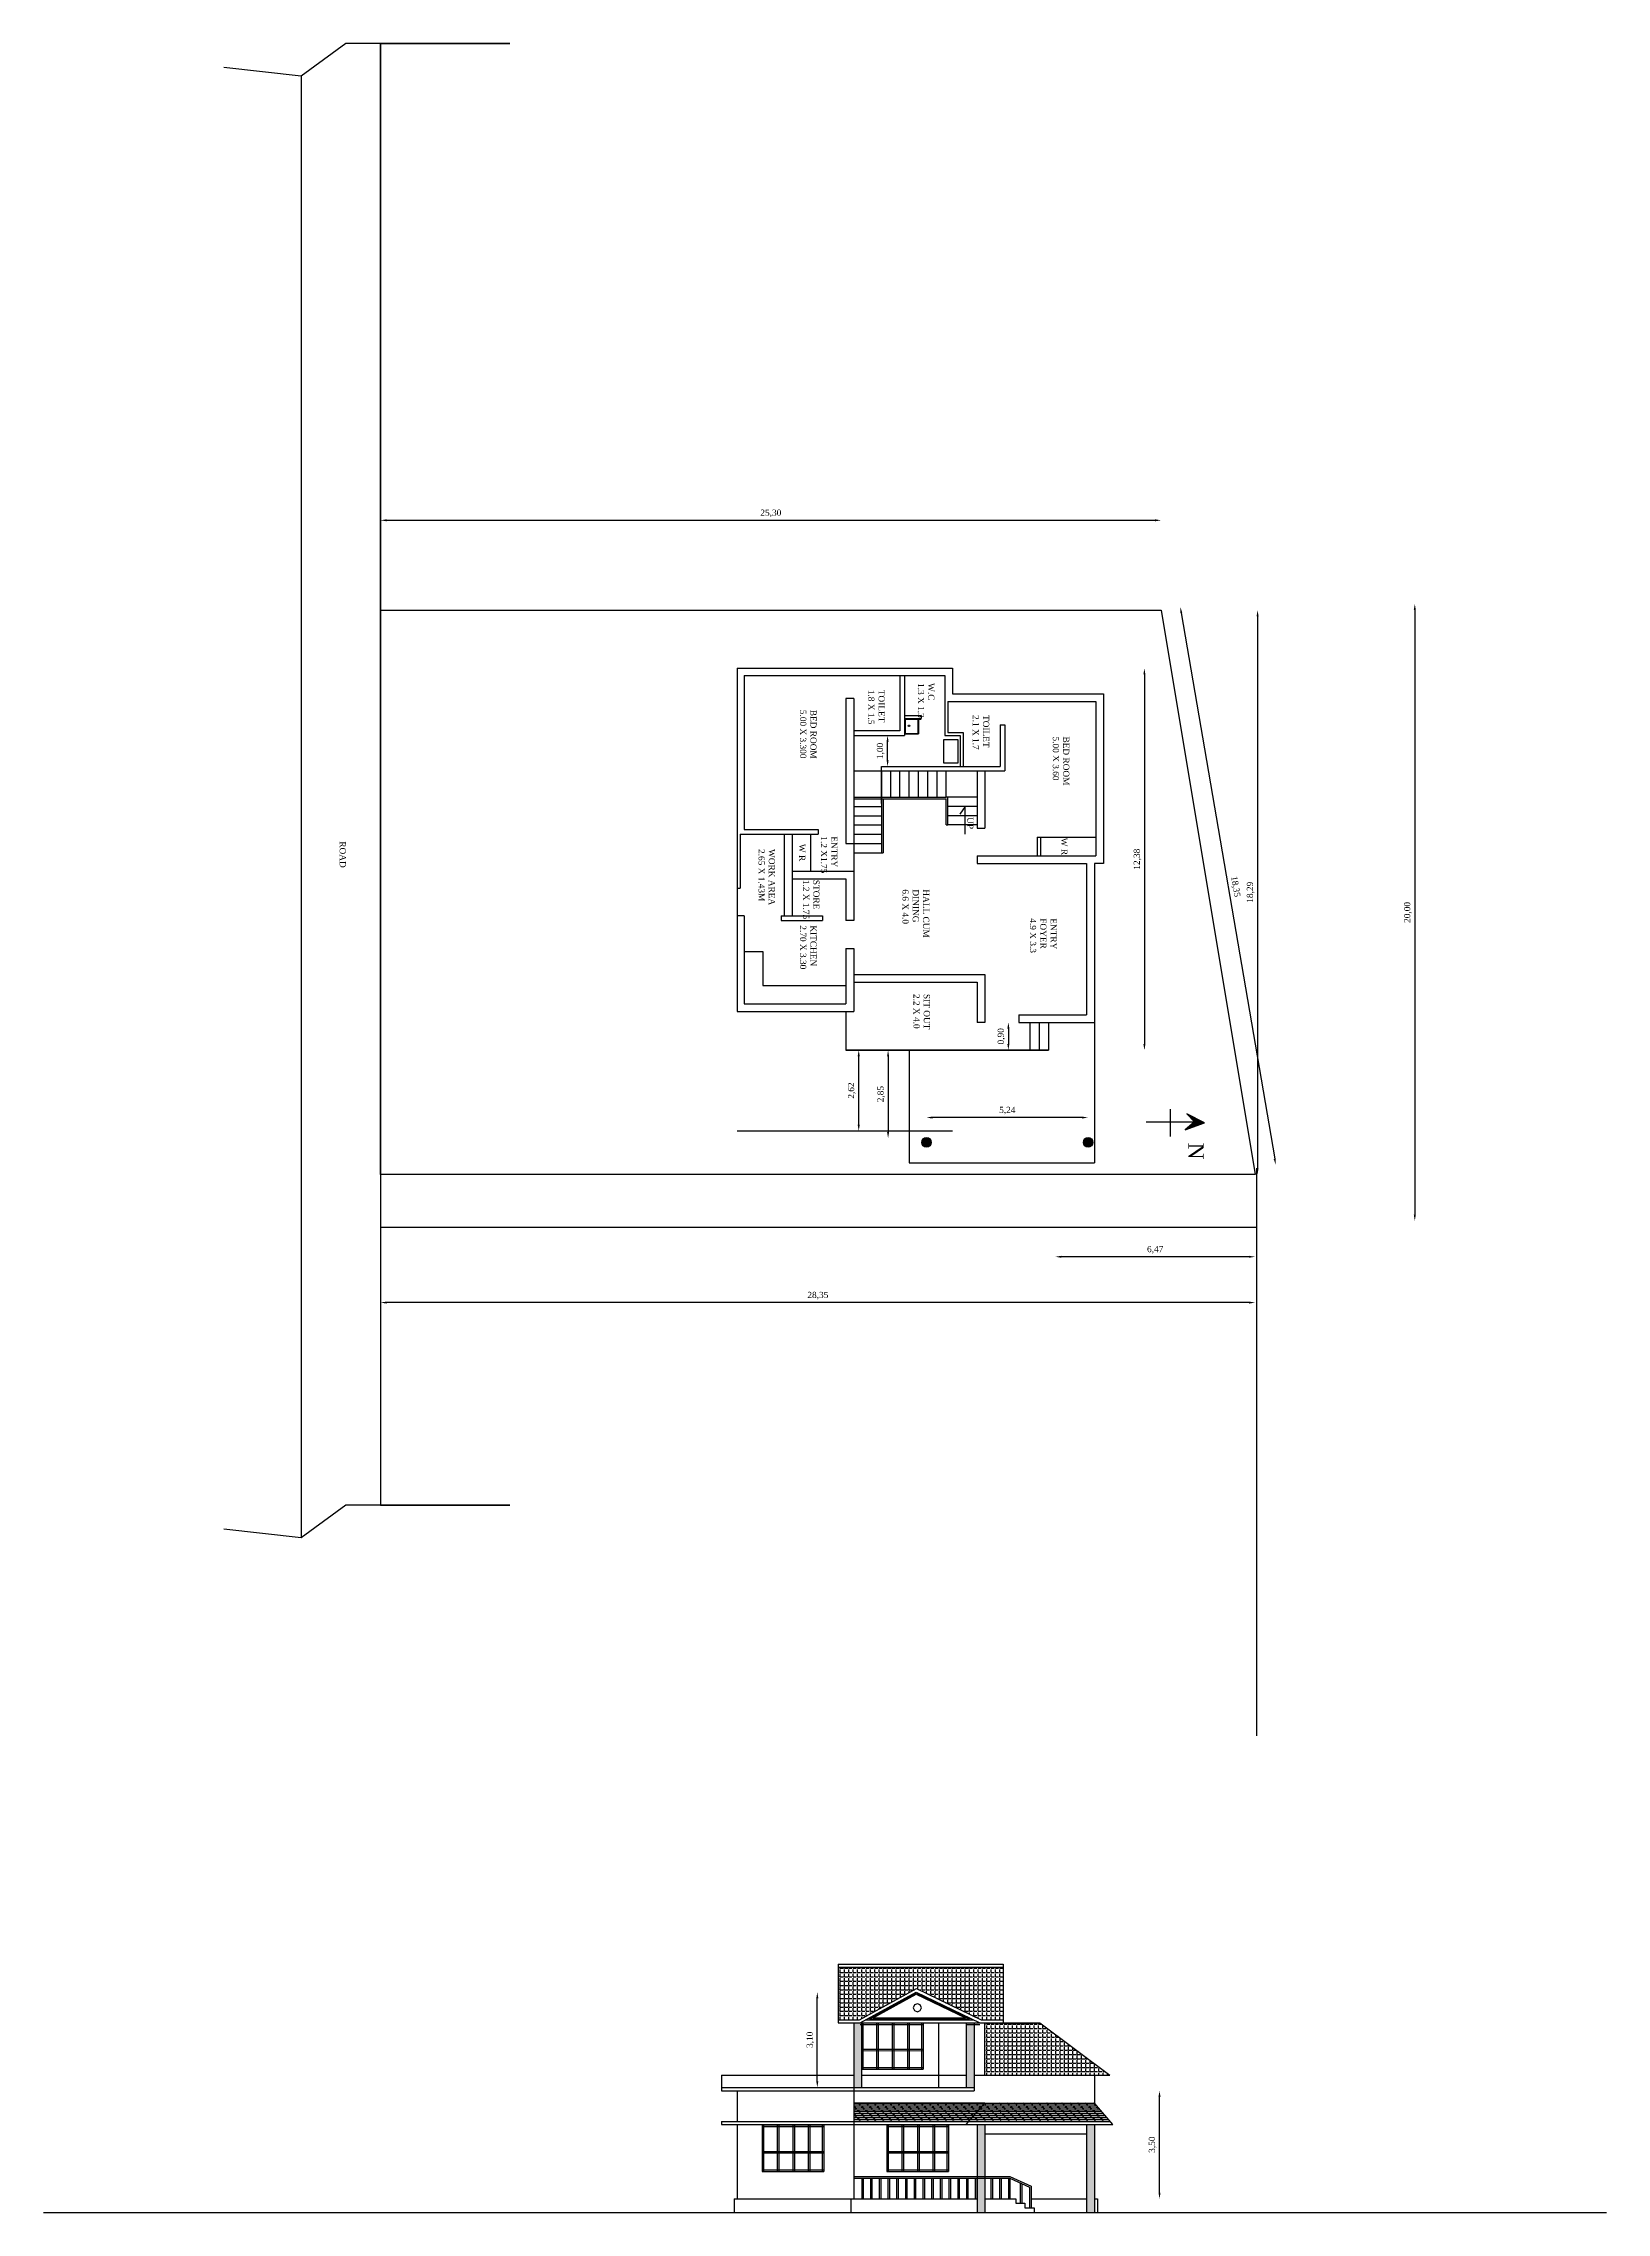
# Model space of a CAD drawing. Header units: millimetres. Extents: x -11 to 80, y 143 to 258.
# Drawn here: x 29.1 to 79.7, y 142.6 to 213 of the extents above; entities that cross this region are included whole.
import ezdxf

# ---------------------------------------------------------------- set-up
doc = ezdxf.new("R2010")
doc.units = ezdxf.units.MM
doc.styles.get("Standard").update_dxf_attribs({"font": 'times.ttf'})
doc.dimstyles.new('ISO-25', dxfattribs={"dimtxt": 0.2, "dimasz": 0.2, "dimexe": 1.25, "dimexo": 0.625, "dimgap": 0.1, "dimtad": 1, "dimzin": 1, "dimtxsty": 'Standard', "dimcen": 2.5, "dimse1": 1, "dimse2": 1, "dimazin": 0, "dimtfac": 1, "dimtmove": 0, "dimatfit": 3, "dimfxl": 0, "dimarcsym": 0})
pattern_1 = [(0, (0, 11.5705), (0, 0.1397), [0.1016, -0.0381]), (90, (0, 11.5705), (-0.1397, 9e-18), [0.1016, -0.0381])]

# ---------------------------------------------------------------- blocks, each defined once
blk = doc.blocks.new('*D47')
at = {"color": 0, "lineweight": -2}
blk.add_line((73.526, 194.596), (73.526, 174.996), dxfattribs=at)
at = {"color": 0}
for points in [[(73.493, 194.596), (73.56, 194.596), (73.526, 194.796)], [(73.493, 174.996), (73.56, 174.996), (73.526, 174.796)]]:
    blk.add_solid(points, dxfattribs=at)
at = {"layer": 'Defpoints', "color": 0}
for p in [(60.241, 194.796), (63.334, 174.796), (73.526, 174.796)]:
    blk.add_point(p, dxfattribs=at)
at = {"color": 0, "insert": (73.302, 184.796), "char_height": 0.2, "attachment_point": 5, "rotation": 90}
blk.add_mtext('20,00', dxfattribs=at)
blk = doc.blocks.new('*D46')
at = {"color": 0, "lineweight": -2}
blk.add_line((55.502, 177.912), (55.502, 180.132), dxfattribs=at)
at = {"color": 0}
for points in [[(55.468, 180.132), (55.535, 180.132), (55.502, 180.332)], [(55.468, 177.912), (55.535, 177.912), (55.502, 177.712)]]:
    blk.add_solid(points, dxfattribs=at)
at = {"layer": 'Defpoints', "color": 0}
for p in [(55.502, 180.332), (61.652, 180.332), (58.539, 177.712)]:
    blk.add_point(p, dxfattribs=at)
at = {"color": 0, "insert": (55.277, 179.022), "char_height": 0.2, "attachment_point": 5, "rotation": 90}
blk.add_mtext('2,62', dxfattribs=at)
blk = doc.blocks.new('*D45')
at = {"color": 0, "lineweight": -2}
blk.add_line((40.203, 197.508), (65.103, 197.508), dxfattribs=at)
at = {"color": 0}
for points in [[(40.203, 197.542), (40.203, 197.475), (40.003, 197.508)], [(65.103, 197.542), (65.103, 197.475), (65.303, 197.508)]]:
    blk.add_solid(points, dxfattribs=at)
at = {"layer": 'Defpoints', "color": 0}
for p in [(65.303, 197.508), (40.003, 194.596), (65.303, 194.596)]:
    blk.add_point(p, dxfattribs=at)
at = {"color": 0, "insert": (52.653, 197.733), "char_height": 0.2, "attachment_point": 5}
blk.add_mtext('25,30', dxfattribs=at)
blk = doc.blocks.new('*D44')
at = {"color": 0, "lineweight": -2}
blk.add_line((68.153, 172.149), (40.203, 172.149), dxfattribs=at)
at = {"color": 0}
for points in [[(40.203, 172.183), (40.203, 172.116), (40.003, 172.149)], [(68.153, 172.183), (68.153, 172.116), (68.353, 172.149)]]:
    blk.add_solid(points, dxfattribs=at)
at = {"layer": 'Defpoints', "color": 0}
for p in [(40.003, 176.306), (68.353, 176.306), (40.003, 172.149)]:
    blk.add_point(p, dxfattribs=at)
at = {"color": 0, "insert": (54.178, 172.374), "char_height": 0.2, "attachment_point": 5}
blk.add_mtext('28,35', dxfattribs=at)
blk = doc.blocks.new('*D43')
at = {"color": 0, "lineweight": -2}
blk.add_line((65.958, 194.505), (68.984, 176.809), dxfattribs=at)
at = {"color": 0}
for points in [[(65.991, 194.51), (65.925, 194.499), (65.924, 194.702)], [(69.017, 176.815), (68.951, 176.803), (69.018, 176.612)]]:
    blk.add_solid(points, dxfattribs=at)
at = {"layer": 'Defpoints', "color": 0}
for p in [(65.303, 194.596), (68.397, 176.506), (69.018, 176.612)]:
    blk.add_point(p, dxfattribs=at)
at = {"color": 0, "insert": (67.703, 185.632), "char_height": 0.2, "attachment_point": 5, "rotation": 279.70383}
blk.add_mtext('18,35', dxfattribs=at)
blk = doc.blocks.new('*D38')
at = {"color": 0, "lineweight": -2}
blk.add_line((68.148, 173.635), (62.074, 173.635), dxfattribs=at)
at = {"color": 0}
for points in [[(62.074, 173.668), (62.074, 173.601), (61.874, 173.635)], [(68.148, 173.668), (68.148, 173.601), (68.348, 173.635)]]:
    blk.add_solid(points, dxfattribs=at)
at = {"layer": 'Defpoints', "color": 0}
for p in [(61.874, 176.213), (68.348, 176.213), (61.874, 173.635)]:
    blk.add_point(p, dxfattribs=at)
at = {"color": 0, "insert": (65.111, 173.859), "char_height": 0.2, "attachment_point": 5}
blk.add_mtext('6,47', dxfattribs=at)
blk = doc.blocks.new('*D37')
at = {"color": 0, "lineweight": -2}
blk.add_line((62.737, 178.147), (57.899, 178.147), dxfattribs=at)
at = {"color": 0}
for points in [[(57.899, 178.181), (57.899, 178.114), (57.699, 178.147)], [(62.737, 178.181), (62.737, 178.114), (62.937, 178.147)]]:
    blk.add_solid(points, dxfattribs=at)
at = {"layer": 'Defpoints', "color": 0}
for p in [(57.699, 178.147), (57.699, 177.344), (62.937, 177.344)]:
    blk.add_point(p, dxfattribs=at)
at = {"color": 0, "insert": (60.318, 178.372), "char_height": 0.2, "attachment_point": 5}
blk.add_mtext('5,24', dxfattribs=at)
blk = doc.blocks.new('*D36')
at = {"color": 0, "lineweight": -2}
blk.add_line((68.43, 194.396), (68.43, 176.506), dxfattribs=at)
at = {"color": 0}
for points in [[(68.397, 194.396), (68.463, 194.396), (68.43, 194.596)], [(68.397, 176.506), (68.463, 176.506), (68.43, 176.306)]]:
    blk.add_solid(points, dxfattribs=at)
at = {"layer": 'Defpoints', "color": 0}
for p in [(65.303, 194.596), (68.353, 176.306), (68.43, 176.306)]:
    blk.add_point(p, dxfattribs=at)
at = {"color": 0, "insert": (68.205, 185.451), "char_height": 0.2, "attachment_point": 5, "rotation": 90}
blk.add_mtext('18,29', dxfattribs=at)
blk = doc.blocks.new('*D35')
at = {"color": 0, "lineweight": -2}
blk.add_line((64.761, 192.512), (64.761, 180.532), dxfattribs=at)
at = {"color": 0}
for points in [[(64.728, 192.512), (64.795, 192.512), (64.761, 192.712)], [(64.728, 180.532), (64.795, 180.532), (64.761, 180.332)]]:
    blk.add_solid(points, dxfattribs=at)
at = {"layer": 'Defpoints', "color": 0}
for p in [(58.539, 192.712), (55.089, 180.332), (64.761, 180.332)]:
    blk.add_point(p, dxfattribs=at)
at = {"color": 0, "insert": (64.537, 186.522), "char_height": 0.2, "attachment_point": 5, "rotation": 90}
blk.add_mtext('12,38', dxfattribs=at)
blk = doc.blocks.new('*D34')
at = {"color": 0, "lineweight": -2}
blk.add_line((56.453, 180.132), (56.453, 177.682), dxfattribs=at)
at = {"color": 0}
for points in [[(56.42, 180.132), (56.487, 180.132), (56.453, 180.332)], [(56.42, 177.682), (56.487, 177.682), (56.453, 177.482)]]:
    blk.add_solid(points, dxfattribs=at)
at = {"layer": 'Defpoints', "color": 0}
for p in [(57.139, 180.332), (56.453, 177.482), (57.139, 177.482)]:
    blk.add_point(p, dxfattribs=at)
at = {"color": 0, "insert": (56.229, 178.907), "char_height": 0.2, "attachment_point": 5, "rotation": 90}
blk.add_mtext('2,85', dxfattribs=at)
blk = doc.blocks.new('*D33')
at = {"color": 0, "lineweight": -2}
blk.add_line((60.353, 181.032), (60.353, 180.532), dxfattribs=at)
at = {"color": 0}
for points in [[(60.319, 181.032), (60.386, 181.032), (60.353, 181.232)], [(60.319, 180.532), (60.386, 180.532), (60.353, 180.332)]]:
    blk.add_solid(points, dxfattribs=at)
at = {"layer": 'Defpoints', "color": 0}
for p in [(60.689, 181.232), (60.353, 180.332), (61.052, 180.332)]:
    blk.add_point(p, dxfattribs=at)
at = {"color": 0, "insert": (60.128, 180.782), "char_height": 0.2, "attachment_point": 5, "rotation": 90}
blk.add_mtext('0,90', dxfattribs=at)
blk = doc.blocks.new('*D32')
at = {"color": 0, "lineweight": -2}
blk.add_line((56.437, 189.732), (56.437, 190.332), dxfattribs=at)
at = {"color": 0}
for points in [[(56.404, 190.332), (56.471, 190.332), (56.437, 190.532)], [(56.404, 189.732), (56.471, 189.732), (56.437, 189.532)]]:
    blk.add_solid(points, dxfattribs=at)
at = {"layer": 'Defpoints', "color": 0}
for p in [(56.437, 190.532), (56.989, 190.532), (56.239, 189.532)]:
    blk.add_point(p, dxfattribs=at)
at = {"color": 0, "insert": (56.213, 190.032), "char_height": 0.2, "attachment_point": 5, "rotation": 90}
blk.add_mtext('1,00', dxfattribs=at)
blk = doc.blocks.new('*D48')
at = {"color": 0, "lineweight": -2}
blk.add_line((65.252, 143.301), (65.252, 146.401), dxfattribs=at)
at = {"color": 0}
for points in [[(65.218, 146.401), (65.285, 146.401), (65.252, 146.601)], [(65.218, 143.301), (65.285, 143.301), (65.252, 143.101)]]:
    blk.add_solid(points, dxfattribs=at)
at = {"layer": 'Defpoints', "color": 0}
for p in [(63.139, 146.601), (65.252, 146.601), (63.139, 143.101)]:
    blk.add_point(p, dxfattribs=at)
at = {"color": 0, "insert": (65.027, 144.851), "char_height": 0.2, "attachment_point": 5, "rotation": 90}
blk.add_mtext('3,50', dxfattribs=at)
blk = doc.blocks.new('*D49')
at = {"color": 0, "lineweight": -2}
blk.add_line((54.159, 146.901), (54.159, 149.601), dxfattribs=at)
at = {"color": 0}
for points in [[(54.126, 149.601), (54.192, 149.601), (54.159, 149.801)], [(54.126, 146.901), (54.192, 146.901), (54.159, 146.701)]]:
    blk.add_solid(points, dxfattribs=at)
at = {"layer": 'Defpoints', "color": 0}
for p in [(54.159, 149.801), (54.839, 149.801), (55.339, 146.701)]:
    blk.add_point(p, dxfattribs=at)
at = {"color": 0, "insert": (53.935, 148.251), "char_height": 0.2, "attachment_point": 5, "rotation": 90}
blk.add_mtext('3,10', dxfattribs=at)

msp = doc.modelspace()

# ---------------------------------------------------------------- hatches: boundary and pattern name
for points in [[(66.712, 177.977), (66.138, 178.265), (66.382, 178.006), (66.08, 177.748)], [(57.699, 177.191, 0.789139), (57.768, 177.482), (57.629, 177.482, 0.789139)], [(62.937, 177.191, 0.789139), (63.007, 177.482), (62.868, 177.482, 0.789139)]]:
    msp.add_hatch(color=1).paths.add_polyline_path(points)
h = msp.add_hatch()
h.set_pattern_fill('ANGLE', color=1, scale=0.02, style=0)
h.set_pattern_definition(pattern_1)
h.paths.add_polyline_path([(57.374, 149.911), (59.466, 148.901), (60.189, 148.901), (60.189, 150.601), (54.839, 150.601), (54.839, 148.901), (55.522, 148.901)])
h = msp.add_hatch(color=1)
h.paths.add_polyline_path([(55.339, 146.701), (55.589, 146.701), (55.589, 148.223), (55.589, 148.801), (55.548, 148.801), (55.339, 148.801), (55.339, 148.223)])
h.paths.add_polyline_path([(59.239, 148.801), (58.989, 148.801), (58.989, 146.701), (59.239, 146.701)])
h.paths.add_polyline_path([(59.589, 145.501), (59.339, 145.501), (59.339, 142.651), (59.589, 142.651)])
h.paths.add_polyline_path([(63.139, 145.501), (62.889, 145.501), (62.889, 142.651), (63.139, 142.651)])
h = msp.add_hatch()
h.set_pattern_fill('ANGLE', color=1, scale=0.02, style=0)
h.set_pattern_definition(pattern_1)
h.paths.add_polyline_path([(63.639, 147.101), (61.374, 148.801), (59.589, 148.801), (59.589, 147.101)])
h = msp.add_hatch()
h.set_pattern_fill('CORK', color=1, scale=0.02, style=0)
h.set_pattern_definition([(0, (0, 0), (0, 0.0635), []), (135, (0.03175, -0.03175), (-0.12700005, -0.12700005), [0.0898026, -0.0898026]), (135, (0.04763, -0.03175), (-0.12700005, -0.12700005), [0.0898026, -0.0898026]), (135, (0.0635, -0.03175), (-0.12700005, -0.12700005), [0.0898026, -0.0898026])])
h.paths.add_polyline_path([(59.589, 146.201), (55.339, 146.201), (55.339, 145.601), (59.074, 145.601)])
h.paths.add_polyline_path([(63.139, 146.201), (59.589, 146.201), (59.074, 145.601), (63.653, 145.601)])

# ---------------------------------------------------------------- linework, layer by layer
at = {"color": 1}
for p, q in [((38.873, 212.968), (37.428, 211.904)), ((44.195, 212.968), (38.873, 212.968)), ((40.003, 212.968), (44.195, 212.968)), ((40.003, 212.968), (40.003, 165.583)), ((40.003, 194.596), (40.003, 212.968)), ((37.428, 211.904), (34.919, 212.19)), ((37.428, 211.904), (37.428, 164.519)), ((40.003, 176.306), (40.003, 194.596)), ((40.003, 194.596), (65.303, 194.596)), ((65.303, 194.596), (68.353, 176.306)), ((51.559, 192.712), (58.539, 192.712)), ((51.559, 192.712), (51.559, 181.582)), ((58.539, 192.712), (58.539, 191.882)), ((51.789, 192.482), (51.789, 187.482)), ((51.789, 192.482), (51.789, 187.482)), ((51.789, 192.482), (58.289, 192.482)), ((56.839, 192.482), (56.839, 190.682)), ((56.989, 192.482), (56.989, 190.532)), ((58.289, 192.482), (58.289, 190.532)), ((55.339, 191.732), (55.089, 191.732)), ((55.089, 191.732), (55.089, 187.032)), ((55.339, 191.732), (55.339, 184.532)), ((58.389, 191.632), (58.389, 190.632)), ((58.389, 191.632), (63.189, 191.632)), ((58.539, 191.882), (63.439, 191.882)), ((63.189, 191.632), (63.189, 186.632)), ((63.439, 191.882), (63.439, 186.382)), ((56.839, 190.682), (55.339, 190.682)), ((56.989, 191.182), (57.529, 191.182)), ((56.989, 191.082), (57.529, 191.082)), ((56.989, 191.062), (57.529, 191.062)), ((56.989, 190.602), (57.419, 190.602)), ((56.989, 190.582), (57.439, 190.582)), ((57.009, 191.062), (57.009, 190.602)), ((57.419, 191.062), (57.419, 190.602)), ((57.439, 191.062), (57.439, 190.582)), ((57.529, 191.182), (57.529, 191.082)), ((57.529, 191.182), (57.529, 191.082)), ((58.389, 190.632), (58.889, 190.632)), ((58.889, 190.632), (58.889, 189.532)), ((60.089, 190.878), (60.239, 190.878)), ((60.089, 190.878), (60.089, 189.722)), ((60.239, 190.878), (60.239, 189.722)), ((55.339, 190.532), (56.989, 190.532)), ((58.289, 190.532), (58.789, 190.532)), ((58.789, 190.532), (58.789, 189.532)), ((55.339, 189.382), (59.339, 189.382)), ((56.239, 189.382), (56.239, 189.532)), ((56.239, 189.532), (59.339, 189.532)), ((56.239, 188.332), (56.239, 189.382)), ((56.239, 189.382), (56.239, 186.732)), ((56.539, 188.532), (56.539, 189.382)), ((56.839, 188.532), (56.839, 189.382)), ((57.139, 188.532), (57.139, 189.382)), ((57.439, 188.532), (57.439, 189.382)), ((57.739, 188.532), (57.739, 189.382)), ((58.039, 188.532), (58.039, 189.382)), ((58.289, 189.382), (60.239, 189.382)), ((58.339, 188.532), (58.339, 189.382)), ((58.339, 189.26), (58.339, 189.26)), ((58.439, 189.532), (60.089, 189.532)), ((59.339, 189.382), (59.339, 187.532)), ((59.589, 189.382), (59.589, 187.532)), ((60.089, 189.722), (60.089, 189.532)), ((60.239, 189.722), (60.239, 189.382)), ((60.239, 189.722), (60.239, 189.382)), ((55.339, 188.532), (58.339, 188.532)), ((55.339, 188.482), (58.339, 188.482)), ((55.339, 188.482), (58.339, 188.482)), ((56.289, 188.482), (56.289, 186.732)), ((59.339, 188.532), (58.339, 188.532)), ((58.339, 187.632), (58.339, 188.482)), ((58.389, 187.632), (58.389, 188.532)), ((55.339, 188.232), (56.239, 188.232)), ((55.339, 187.932), (56.239, 187.932)), ((59.339, 188.232), (58.389, 188.232)), ((59.339, 187.932), (58.389, 187.932)), ((58.953, 188.227), (58.781, 187.977)), ((58.953, 187.336), (58.953, 188.243)), ((51.659, 187.332), (51.659, 185.582)), ((51.659, 187.332), (54.189, 187.332)), ((51.789, 187.482), (54.189, 187.482)), ((53.089, 187.332), (53.089, 184.682)), ((53.339, 187.332), (53.339, 184.682)), ((53.939, 187.332), (53.939, 186.132)), ((54.189, 187.482), (54.189, 187.332)), ((55.339, 187.632), (56.239, 187.632)), ((55.339, 187.332), (56.239, 187.332)), ((58.339, 187.632), (58.389, 187.632)), ((59.339, 187.632), (58.389, 187.632)), ((59.339, 187.532), (59.589, 187.532)), ((61.289, 187.232), (61.289, 186.632)), ((61.289, 187.232), (63.189, 187.232)), ((61.389, 187.232), (61.389, 186.632)), ((55.089, 187.032), (55.339, 187.032)), ((55.339, 187.032), (56.239, 187.032)), ((55.339, 186.732), (56.289, 186.732)), ((59.339, 186.632), (59.339, 186.382)), ((59.339, 186.632), (63.189, 186.632)), ((59.339, 186.382), (62.889, 186.382)), ((62.889, 186.382), (62.889, 181.482)), ((63.439, 186.382), (63.139, 186.382)), ((63.139, 186.382), (63.139, 181.232)), ((53.339, 186.132), (55.339, 186.132)), ((53.339, 185.882), (55.089, 185.882)), ((55.089, 185.882), (55.089, 184.532)), ((51.559, 185.582), (51.659, 185.582)), ((51.559, 185.582), (51.659, 185.582)), ((51.789, 184.682), (51.559, 184.682)), ((51.789, 184.682), (51.789, 181.832)), ((51.789, 184.532), (51.789, 181.832)), ((52.989, 184.682), (52.989, 184.532)), ((52.989, 184.682), (54.329, 184.682)), ((52.989, 184.532), (54.329, 184.532)), ((53.339, 184.682), (54.329, 184.682)), ((54.329, 184.682), (54.329, 184.532)), ((55.339, 184.532), (55.089, 184.532)), ((51.789, 183.532), (52.389, 183.532)), ((52.389, 183.532), (52.389, 182.432)), ((55.089, 183.632), (55.089, 181.832)), ((55.089, 183.632), (55.339, 183.632)), ((55.339, 183.632), (55.339, 181.582)), ((52.389, 182.432), (55.089, 182.432)), ((55.339, 182.782), (59.589, 182.782)), ((55.339, 182.532), (59.339, 182.532)), ((59.339, 182.532), (59.339, 181.232)), ((59.589, 182.782), (59.589, 181.232)), ((51.559, 181.582), (55.339, 181.582)), ((51.789, 181.832), (55.089, 181.832)), ((55.089, 181.582), (55.089, 180.332)), ((60.689, 181.482), (60.689, 181.232)), ((60.689, 181.482), (62.889, 181.482)), ((59.589, 181.232), (59.339, 181.232)), ((60.689, 181.232), (63.139, 181.232)), ((61.052, 181.219), (61.052, 180.332)), ((61.352, 181.219), (61.352, 180.332)), ((61.652, 181.219), (61.652, 180.332)), ((63.139, 181.232), (63.139, 176.682)), ((55.089, 180.332), (61.652, 180.332)), ((61.652, 180.332), (55.089, 180.332)), ((57.139, 180.332), (57.139, 176.682)), ((66.365, 178.002), (64.824, 178.002)), ((65.594, 178.417), (65.594, 177.528)), ((66.382, 178.006), (66.08, 177.748)), ((66.08, 177.748), (66.712, 177.977)), ((66.138, 178.265), (66.382, 178.006)), ((66.712, 177.977), (66.138, 178.265)), ((51.559, 177.712), (58.539, 177.712)), ((57.139, 176.682), (63.139, 176.682)), ((57.139, 176.682), (63.139, 176.682)), ((68.397, 176.506), (68.397, 158.106)), ((68.353, 176.306), (40.003, 176.306)), ((40.003, 174.596), (68.397, 174.596)), ((38.873, 165.583), (37.428, 164.519)), ((44.195, 165.583), (38.873, 165.583)), ((40.003, 165.583), (44.195, 165.583)), ((37.428, 164.519), (34.919, 164.805)), ((54.839, 150.701), (60.189, 150.701)), ((54.839, 150.701), (54.839, 148.801)), ((54.839, 150.601), (60.189, 150.601)), ((60.189, 150.701), (60.189, 148.801)), ((54.839, 149.801), (54.839, 149.701)), ((55.522, 148.901), (57.374, 149.911)), ((55.548, 148.801), (57.367, 149.793)), ((57.367, 149.793), (59.43, 148.801)), ((57.374, 149.911), (59.466, 148.901)), ((60.189, 149.801), (60.189, 149.701)), ((55.849, 148.931), (57.368, 149.759)), ((55.966, 148.961), (57.369, 149.726)), ((57.368, 149.759), (59.091, 148.931)), ((57.369, 149.726), (58.959, 148.961)), ((54.839, 148.901), (55.522, 148.901)), ((54.839, 148.801), (55.548, 148.801)), ((55.339, 148.801), (55.339, 143.101)), ((55.339, 148.801), (55.339, 148.223)), ((55.548, 148.801), (59.43, 148.801)), ((55.548, 148.751), (57.589, 148.751)), ((55.589, 148.801), (55.589, 148.223)), ((55.631, 148.801), (55.631, 148.223)), ((55.731, 148.901), (59.222, 148.901)), ((55.849, 148.931), (59.091, 148.931)), ((55.966, 148.961), (58.959, 148.961)), ((56.081, 148.801), (56.081, 148.223)), ((56.131, 148.801), (56.131, 148.223)), ((56.588, 148.801), (56.588, 148.223)), ((56.638, 148.801), (56.638, 148.223)), ((57.086, 148.801), (57.086, 148.223)), ((57.136, 148.801), (57.136, 148.223)), ((57.539, 148.801), (57.539, 148.223)), ((57.589, 148.801), (57.589, 148.223)), ((58.089, 148.801), (58.089, 146.701)), ((58.989, 148.801), (58.989, 146.701)), ((58.989, 148.751), (59.43, 148.751)), ((59.239, 148.801), (59.239, 146.701)), ((59.43, 148.801), (59.589, 148.801)), ((59.466, 148.901), (60.189, 148.901)), ((59.589, 148.801), (60.189, 148.801)), ((59.589, 148.801), (61.374, 148.801)), ((59.589, 147.101), (59.589, 148.801)), ((61.374, 148.801), (63.639, 147.101)), ((55.339, 148.223), (55.339, 143.101)), ((55.589, 148.223), (55.589, 146.701)), ((55.592, 147.949), (57.588, 147.951)), ((55.592, 147.899), (57.588, 147.901)), ((55.631, 148.223), (55.631, 147.301)), ((56.081, 148.223), (56.081, 147.301)), ((56.131, 148.223), (56.131, 147.301)), ((56.588, 148.223), (56.588, 147.301)), ((56.638, 148.223), (56.638, 147.301)), ((57.086, 148.223), (57.086, 147.301)), ((57.136, 148.223), (57.136, 147.301)), ((57.539, 148.223), (57.539, 147.301)), ((57.589, 148.223), (57.589, 147.301)), ((51.059, 147.101), (55.339, 147.101)), ((51.059, 147.101), (51.059, 146.601)), ((55.589, 147.101), (58.989, 147.101)), ((55.592, 147.349), (57.589, 147.351)), ((55.592, 147.299), (57.589, 147.301)), ((59.239, 147.101), (59.589, 147.101)), ((59.589, 147.101), (63.639, 147.101)), ((63.139, 147.101), (63.139, 146.201)), ((51.059, 146.701), (59.239, 146.701)), ((51.059, 146.601), (59.239, 146.601)), ((51.559, 146.601), (51.559, 145.601)), ((59.239, 146.701), (59.239, 146.601)), ((51.059, 145.601), (63.653, 145.601)), ((51.059, 145.601), (51.059, 145.501)), ((59.589, 146.201), (55.339, 146.201)), ((58.989, 145.501), (59.589, 146.201)), ((59.589, 146.201), (63.139, 146.201)), ((63.739, 145.501), (63.139, 146.201)), ((51.059, 145.501), (63.739, 145.501)), ((51.559, 145.501), (51.559, 143.101)), ((54.37, 145.486), (52.37, 145.486)), ((52.37, 145.486), (52.373, 143.985)), ((52.412, 145.486), (52.412, 144.908)), ((52.412, 145.436), (54.37, 145.436)), ((52.412, 144.908), (52.412, 143.986)), ((52.862, 145.486), (52.862, 144.908)), ((52.862, 144.908), (52.862, 143.986)), ((52.912, 145.486), (52.912, 144.908)), ((52.912, 144.908), (52.912, 143.986)), ((53.369, 145.486), (53.369, 144.908)), ((53.369, 144.908), (53.369, 143.986)), ((53.419, 145.486), (53.419, 144.908)), ((53.419, 144.908), (53.419, 143.986)), ((53.868, 145.486), (53.868, 144.908)), ((53.868, 144.908), (53.868, 143.986)), ((53.918, 145.486), (53.918, 144.908)), ((53.918, 144.908), (53.918, 143.986)), ((54.32, 145.486), (54.32, 144.908)), ((54.32, 144.908), (54.32, 143.986)), ((54.37, 145.486), (54.37, 144.908)), ((54.37, 144.908), (54.37, 143.986)), ((56.411, 145.486), (56.414, 143.985)), ((58.411, 145.486), (56.411, 145.486)), ((56.453, 145.486), (56.453, 144.908)), ((56.453, 145.436), (58.411, 145.436)), ((56.453, 144.908), (56.453, 143.986)), ((56.903, 145.486), (56.903, 144.908)), ((56.903, 144.908), (56.903, 143.986)), ((56.953, 145.486), (56.953, 144.908)), ((56.953, 144.908), (56.953, 143.986)), ((57.41, 145.486), (57.41, 144.908)), ((57.41, 144.908), (57.41, 143.986)), ((57.46, 145.486), (57.46, 144.908)), ((57.46, 144.908), (57.46, 143.986)), ((57.908, 145.486), (57.908, 144.908)), ((57.908, 144.908), (57.908, 143.986)), ((57.958, 145.486), (57.958, 144.908)), ((57.958, 144.908), (57.958, 143.986)), ((58.361, 145.486), (58.361, 144.908)), ((58.361, 144.908), (58.361, 143.986)), ((58.411, 145.486), (58.411, 144.908)), ((58.411, 144.908), (58.411, 143.986)), ((59.339, 145.501), (59.339, 142.651)), ((59.589, 145.501), (59.589, 142.651)), ((59.589, 145.201), (62.889, 145.201)), ((62.889, 145.501), (62.889, 142.651)), ((63.139, 145.501), (63.139, 143.101)), ((63.139, 145.501), (63.139, 142.651)), ((52.373, 144.635), (54.37, 144.636)), ((52.373, 144.585), (54.37, 144.586)), ((56.414, 144.635), (58.41, 144.636)), ((56.414, 144.585), (58.41, 144.586)), ((52.373, 144.035), (54.37, 144.036)), ((52.373, 143.985), (54.37, 143.986)), ((55.343, 143.817), (60.403, 143.817)), ((55.343, 143.767), (60.403, 143.767)), ((55.6, 143.762), (55.6, 143.109)), ((55.65, 143.762), (55.65, 143.109)), ((55.882, 143.762), (55.882, 143.109)), ((55.882, 143.762), (55.882, 143.109)), ((55.932, 143.762), (55.932, 143.109)), ((55.932, 143.762), (55.932, 143.109)), ((56.165, 143.762), (56.165, 143.109)), ((56.165, 143.762), (56.165, 143.109)), ((56.165, 143.762), (56.165, 143.109)), ((56.215, 143.762), (56.215, 143.109)), ((56.215, 143.762), (56.215, 143.109)), ((56.215, 143.762), (56.215, 143.109)), ((56.414, 144.035), (58.411, 144.036)), ((56.414, 143.985), (58.411, 143.986)), ((56.448, 143.762), (56.448, 143.109)), ((56.448, 143.762), (56.448, 143.109)), ((56.448, 143.762), (56.448, 143.109)), ((56.498, 143.762), (56.498, 143.109)), ((56.498, 143.762), (56.498, 143.109)), ((56.498, 143.762), (56.498, 143.109)), ((56.731, 143.762), (56.731, 143.109)), ((56.731, 143.762), (56.731, 143.109)), ((56.781, 143.762), (56.781, 143.109)), ((56.781, 143.762), (56.781, 143.109)), ((57.013, 143.762), (57.013, 143.109)), ((57.013, 143.762), (57.013, 143.109)), ((57.063, 143.762), (57.063, 143.109)), ((57.063, 143.762), (57.063, 143.109)), ((57.296, 143.762), (57.296, 143.109)), ((57.296, 143.762), (57.296, 143.109)), ((57.346, 143.762), (57.346, 143.109)), ((57.346, 143.762), (57.346, 143.109)), ((57.579, 143.762), (57.579, 143.109)), ((57.579, 143.762), (57.579, 143.109)), ((57.629, 143.762), (57.629, 143.109)), ((57.629, 143.762), (57.629, 143.109)), ((57.862, 143.762), (57.862, 143.109)), ((57.862, 143.762), (57.862, 143.109)), ((57.912, 143.762), (57.912, 143.109)), ((57.912, 143.762), (57.912, 143.109)), ((58.145, 143.762), (58.145, 143.109)), ((58.145, 143.762), (58.145, 143.109)), ((58.195, 143.762), (58.195, 143.109)), ((58.195, 143.762), (58.195, 143.109)), ((58.427, 143.762), (58.427, 143.109)), ((58.427, 143.762), (58.427, 143.109)), ((58.477, 143.762), (58.477, 143.109)), ((58.477, 143.762), (58.477, 143.109)), ((58.71, 143.762), (58.71, 143.109)), ((58.71, 143.762), (58.71, 143.109)), ((58.76, 143.762), (58.76, 143.109)), ((58.76, 143.762), (58.76, 143.109)), ((58.993, 143.762), (58.993, 143.109)), ((58.993, 143.762), (58.993, 143.109)), ((59.043, 143.762), (59.043, 143.109)), ((59.043, 143.762), (59.043, 143.109)), ((59.276, 143.762), (59.276, 143.109)), ((59.326, 143.762), (59.326, 143.109)), ((59.787, 143.762), (59.787, 143.109)), ((59.787, 143.762), (59.787, 143.109)), ((59.837, 143.762), (59.837, 143.109)), ((59.837, 143.762), (59.837, 143.109)), ((60.07, 143.762), (60.07, 143.109)), ((60.07, 143.762), (60.07, 143.109)), ((60.12, 143.762), (60.12, 143.109)), ((60.12, 143.762), (60.12, 143.109)), ((60.353, 143.767), (60.353, 143.109)), ((60.403, 143.817), (61.089, 143.509)), ((60.403, 143.767), (60.403, 143.109)), ((60.403, 143.767), (61.039, 143.479)), ((60.739, 143.615), (60.739, 142.951)), ((60.789, 143.592), (60.789, 142.951)), ((61.039, 143.479), (61.039, 142.801)), ((61.089, 143.509), (61.089, 142.801)), ((51.459, 143.101), (59.339, 143.101)), ((51.459, 143.101), (51.459, 142.651)), ((55.251, 143.099), (55.251, 142.65)), ((59.589, 143.101), (60.589, 143.101)), ((60.589, 143.101), (60.589, 142.951)), ((60.589, 142.951), (60.889, 142.951)), ((60.889, 142.951), (60.889, 142.801)), ((60.889, 142.801), (61.189, 142.801)), ((61.089, 143.101), (62.889, 143.101)), ((61.189, 142.801), (61.189, 142.651)), ((63.139, 143.101), (63.239, 143.101)), ((63.239, 143.101), (63.239, 142.651)), ((29.074, 142.651), (79.744, 142.651))]:
    msp.add_line(p, q, dxfattribs=at)
for points in [[(58.709, 190.398), (58.709, 189.64), (58.256, 189.64), (58.256, 190.398)], [(57.271, 149.29), (57.31, 149.198), (57.402, 149.16), (57.495, 149.198), (57.533, 149.29), (57.495, 149.383), (57.402, 149.421), (57.31, 149.383)]]:
    msp.add_lwpolyline(points, close=True, dxfattribs=at)
for centre, radius in [((57.132, 190.845), 0.024), ((57.699, 177.344), 0.154), ((62.937, 177.344), 0.154)]:
    msp.add_circle(centre, radius, dxfattribs=at)

# ---------------------------------------------------------------- texts
at = {"color": 1, "attachment_point": 1, "rotation": 270}
for s, insert, char_height, width in [('TOILET \\P1.8 X 1.5', (56.344, 192.014), 0.2, 1.61091), ('W.C\\P1.3 X 1.3', (57.954, 192.231), 0.2, 1.61091), ('BED ROOM\\P5.00 X 3.300', (54.134, 191.365), 0.2, 3.62116), ('TOILET\\P2.1 X 1.7', (59.732, 191.196), 0.2, 1.61091), ('BED ROOM\\P5.00 X 3.60', (62.327, 190.499), 0.2, 3.62116), ('UP', (59.218, 187.883), 0.2, 0.48496), ('ROAD ', (38.878, 187.101), 0.2, 1.61091), ('ENTRY\\P1.2 X1.75', (54.809, 187.265), 0.2, 1.61091), ('W R', (62.268, 187.218), 0.2, 1.61091), ('WORK AREA 2.65 X 1.43M', (52.787, 186.852), 0.2, 2.07584), ('W R', (53.769, 187.018), 0.2, 1.61091), ('STORE\\P1.2 X 1.75', (54.23, 185.854), 0.2, 3.62116), ('HALL CUM DINING\\P6.6 X 4.0', (57.786, 185.545), 0.2, 1.61091), ('KITCHEN\\P2.70 X 3.30', (54.134, 184.379), 0.2, 3.62116), ('ENTRY FOYER\\P4.9 X 3.3', (61.919, 184.607), 0.2, 1.61091), ('SIT OUT\\P2.2 X 4.0', (57.81, 182.154), 0.2, 1.61091), ('N', (66.683, 177.331), 0.5, 1.22061)]:
    msp.add_mtext(s, dxfattribs=dict(at, insert=insert, char_height=char_height, width=width))

# ---------------------------------------------------------------- dimensions: what is measured, and where the dimension line sits
at = {"color": 1}
for base, p1, p2, picture, middle in [((65.303, 197.508), (40.003, 194.596), (65.303, 194.596), '*D45', (52.653, 197.733)), ((57.699, 178.147), (62.937, 177.344), (57.699, 177.344), '*D37', (60.318, 178.372)), ((61.874, 173.635), (68.348, 176.213), (61.874, 176.213), '*D38', (65.111, 173.859))]:
    dim = msp.add_linear_dim(base=base, p1=p1, p2=p2, dimstyle='ISO-25', dxfattribs=at)
    dim.commit()
    dim.dimension.update_dxf_attribs({"geometry": picture, "text_midpoint": middle})
for base, p1, p2, angle, picture, middle in [((73.526, 174.796), (60.241, 194.796), (63.334, 174.796), 270, '*D47', (73.302, 184.796)), ((68.43, 176.306), (65.303, 194.596), (68.353, 176.306), 270, '*D36', (68.205, 185.451)), ((64.761, 180.332), (58.539, 192.712), (55.089, 180.332), 270, '*D35', (64.537, 186.522)), ((56.437, 190.532), (56.239, 189.532), (56.989, 190.532), 270, '*D32', (56.213, 190.032)), ((60.353, 180.332), (60.689, 181.232), (61.052, 180.332), 270, '*D33', (60.128, 180.782)), ((55.502, 180.332), (58.539, 177.712), (61.652, 180.332), 270, '*D46', (55.277, 179.022)), ((56.453, 177.482), (57.139, 180.332), (57.139, 177.482), 270, '*D34', (56.229, 178.907)), ((54.159, 149.801), (55.339, 146.701), (54.839, 149.801), 90, '*D49', (53.935, 148.251)), ((65.252, 146.601), (63.139, 143.101), (63.139, 146.601), 90, '*D48', (65.027, 144.851))]:
    dim = msp.add_linear_dim(base=base, p1=p1, p2=p2, angle=angle, dimstyle='ISO-25', dxfattribs=at)
    dim.commit()
    dim.dimension.update_dxf_attribs({"geometry": picture, "text_midpoint": middle})
dim = msp.add_linear_dim(base=(69.018, 176.612), p1=(65.303, 194.596), p2=(68.397, 176.506), angle=279.70383, dimstyle='ISO-25', dxfattribs=at)
dim.commit()
dim.dimension.update_dxf_attribs({"geometry": '*D43', "text_midpoint": (67.482, 185.594), "dimtype": 161})
dim = msp.add_aligned_dim(p1=(68.353, 176.306), p2=(40.003, 176.306), distance=4.156, dimstyle='ISO-25', dxfattribs=at)
dim.commit()
dim.dimension.update_dxf_attribs({"geometry": '*D44', "text_midpoint": (54.178, 172.374)})

doc.saveas('drawing.dxf')
